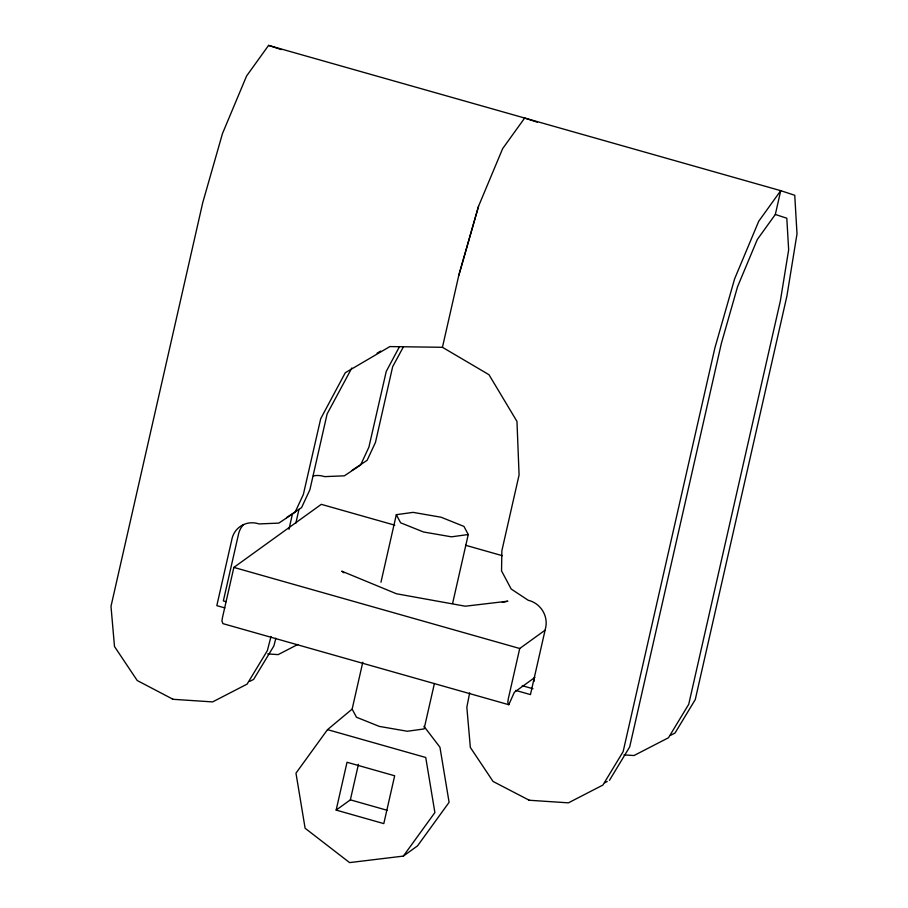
<?xml version="1.0" encoding="UTF-8"?>
<svg xmlns="http://www.w3.org/2000/svg" width="908" height="908" viewBox="0 0 908 908"><rect width="100%" height="100%" fill="white"/><g stroke="black" fill="none" stroke-linecap="round" stroke-linejoin="round"><path stroke-width="1.36" d="M469.663 692.838L466.837 707.264L470.344 747.432L493.067 781.459L529.648 800.459M394.798 525.187L321.296 504.337L233.867 567.409L222.517 617.372L221.938 621.004L222.925 623.626L508.786 704.71L514.359 692.248L534.903 677.425M288.971 529.296L292.421 514.087M295.826 523.201L298.97 509.365M423.979 726.332L439.949 747.239L449.097 802.32L417.544 845.859L403.334 856.108L349.58 862.6L305.111 828.244L295.974 773.162L327.516 729.635L352.145 709.103L362.791 662.227M380.963 582.244L396.319 514.677L413.072 512.373L441.084 517.22L463.943 526.402L468.256 534.517L452.593 603.468M336.153 810.095L347.026 762.266L394.662 775.784L383.8 823.613L336.153 810.095L350.363 799.846L358.433 764.309M515.687 690.409L530.454 694.597L545.844 626.838A22.541 21.349 54.3 0 0 528.229 600.279L511.193 589.031L501.545 570.905L501.863 550.747L519.081 474.986L516.97 421.414L488.969 374.698L442.446 347.299L458.778 275.43L478.539 206.241L502.646 148.64L524.665 118.04L537.4 122.228M434.421 683.44L424.081 728.942L407.317 731.258L379.306 726.4L356.458 717.229L352.145 709.103M545.038 630.231L519.728 648.494L508.378 698.456L507.799 702.088L508.786 704.71M609.45 780.335L629.687 746.909L721.372 343.36L737.557 286.701L757.306 239.519L775.33 214.458L780.732 190.669L268.586 45.4L246.579 76L222.46 133.612L202.711 202.79L110.992 606.351L114.499 646.519L137.233 680.535L173.088 699.308L212.608 701.907L247.101 684.11L267.338 650.673L271.015 636.497M275.873 638.222L273.864 645.963L253.638 679.388L249.87 681.34M458.778 275.43L478.539 206.241M351.827 368.001L327.107 413.957L309.9 489.73L301.57 507.606L286.508 517.628M399.531 346.572L386.24 371.429L368.898 447.156L360.578 465.044L344.359 475.826L324.587 476.632A22.541 21.349 54.3 0 0 313.317 475.917M403.424 346.822L392.665 366.673L375.447 442.446L367.127 460.322L352.066 470.333M403.334 856.108L434.887 812.569L425.739 757.488L327.516 729.635M377.115 353.167L380.736 351.055M297.824 644.464L278.154 654.611L267.747 653.93M670.376 735.423L675.03 733.017L695.267 699.58L786.907 296.076L797.008 233.867L794.75 195.277L780.732 190.669L758.725 221.268L734.606 278.881L714.857 348.059L623.138 751.62L602.912 785.057L568.419 802.842L528.899 800.232M604.807 782.741L607.248 781.47M502.317 602.39L507.856 601.187L465.271 606.204L396.467 593.764L341.749 571.166L343.95 572.812M468.256 534.517L451.492 536.832L423.48 531.975L400.621 522.804L396.319 514.677M442.457 347.299L389.861 346.584L345.29 372.723L320.706 418.713L303.363 494.44L295.043 512.328L278.813 523.11L259.041 523.927A22.541 21.361 54.1 0 0 232.21 537.876L216.819 605.636L224.878 607.917M623.955 754.877L634 755.535L668.492 737.739L688.729 704.302L780.392 300.786L788.655 249.825L786.805 218.226L775.33 214.458M172.316 699.092L173.088 699.308M465.588 545.265L502.34 555.696M233.867 567.409L519.728 648.494M226.035 601.686L223.345 600.914L238.747 533.155A22.541 21.361 54.1 0 1 243.526 524.574M522.225 685.699L532.973 688.741M350.363 799.846L387.114 810.276M268.586 45.4L281.332 49.588M533.995 678.378L534.233 681.17"/></g></svg>
